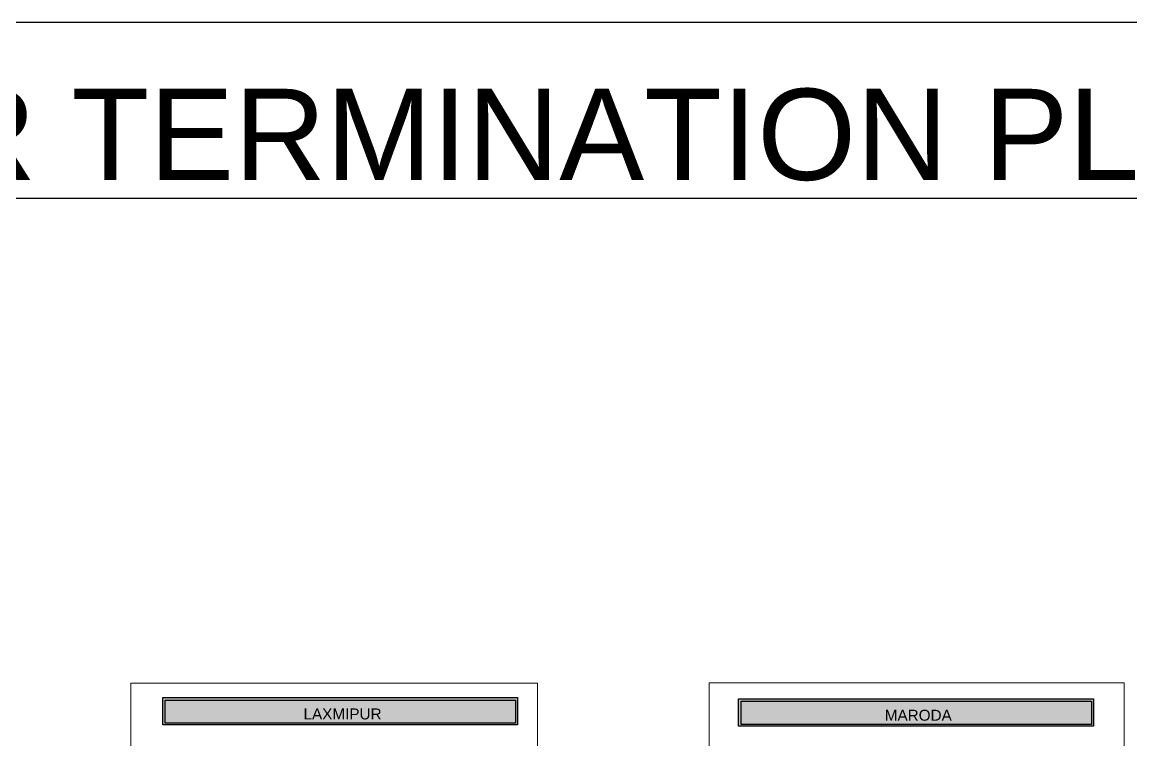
# Model space of a CAD drawing. Header units: millimetres. Extents: x 1896 to 132691, y 4974 to 56190.
# Drawn here: x 45700 to 60009, y 46933 to 56190 of the extents above; entities that cross this region are included whole.
import ezdxf

# ---------------------------------------------------------------- set-up
doc = ezdxf.new("R2010")
doc.units = ezdxf.units.MM
doc.layers.add('TAMPLATE', color=7, linetype='Continuous')
doc.styles.get("Standard").update_dxf_attribs({"font": 'arial.ttf'})

msp = doc.modelspace()

# ---------------------------------------------------------------- hatches: boundary and pattern name
h = msp.add_hatch(color=256)
h.dxf.hatch_style = 1
h.set_gradient(color1=(255, 127, 0), color2=(255, 127, 0), tint=1)
h.paths.add_polyline_path([(47516, 47124), (52093, 47124), (52093, 47478), (47516, 47478)])
h.paths.add_polyline_path([(47547, 47147), (52069, 47147), (52069, 47446), (47547, 47446)], flags=16)
h = msp.add_hatch(color=256)
h.dxf.hatch_style = 1
h.set_gradient(color1=(34, 52, 110), color2=(34, 52, 110), tint=1)
h.paths.add_polyline_path([(47547, 47446), (47547, 47147), (52069, 47147), (52069, 47446)])
h = msp.add_hatch(color=256)
h.dxf.hatch_style = 1
h.set_gradient(color1=(255, 127, 0), color2=(255, 127, 0), tint=1)
h.paths.add_polyline_path([(59525, 47109), (59525, 47463), (54947, 47463), (54947, 47109)])
h.paths.add_polyline_path([(54978, 47131), (54978, 47430), (59501, 47430), (59501, 47131)], flags=16)
at = {"true_color": 0xf8991e}
h = msp.add_hatch(color=30, dxfattribs=at)
h.dxf.hatch_style = 1
h.paths.add_polyline_path([(54978, 47430), (54978, 47131), (59501, 47131), (59501, 47430)])

# ---------------------------------------------------------------- linework, layer by layer
for points in [[(1896, 56190), (132691, 56190), (132691, 4974), (1896, 4974)], [(47516, 47478), (52093, 47478), (52093, 47124), (47516, 47124)], [(47547, 47446), (52069, 47446), (52069, 47147), (47547, 47147)], [(54947, 47463), (59525, 47463), (59525, 47109), (54947, 47109)], [(54978, 47430), (59501, 47430), (59501, 47131), (54978, 47131)]]:
    msp.add_lwpolyline(points, close=True)
at = {"color": 3, "lineweight": 15}
for points in [[(47102, 47664), (52351, 47664), (52351, 44179), (47102, 44179)], [(54566, 47669), (59922, 47669), (59922, 44183), (54566, 44183)]]:
    msp.add_lwpolyline(points, close=True, dxfattribs=at)

# ---------------------------------------------------------------- texts
at = {"layer": 'TAMPLATE'}
msp.add_text('%%UFIBER TERMINATION PLAN KOYALIBEDA(PAKHANJORE) (HIGH) BLOCK (BLUE RING) ', height=1175.86, dxfattribs=at).set_placement((41043, 54155))
at = {"layer": 'TAMPLATE', "color": 7, "true_color": 0xffffff}
msp.add_text('LAXMIPUR', height=141.1, dxfattribs=at).set_placement((49331, 47196))
at = {"layer": 'TAMPLATE', "color": 18, "true_color": 0x000000}
msp.add_text('MARODA', height=141.1, dxfattribs=at).set_placement((56833, 47179))

doc.saveas('drawing.dxf')
